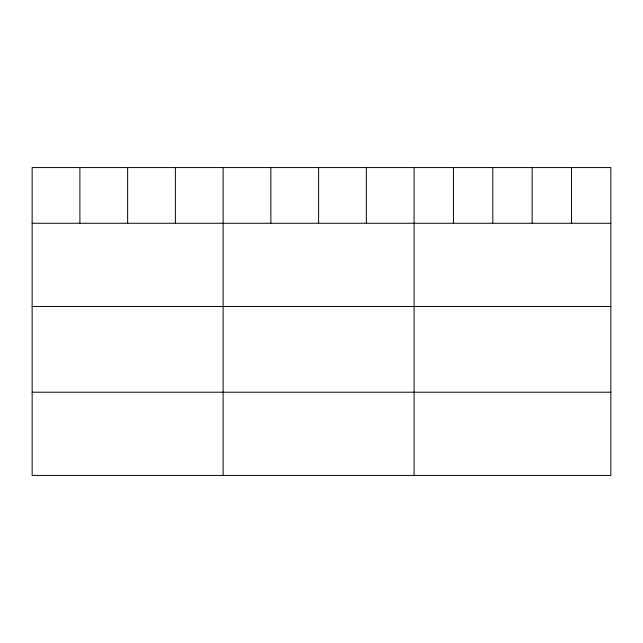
<?xml version="1.0" encoding="UTF-8"?>
<svg xmlns="http://www.w3.org/2000/svg" width="643" height="643" viewBox="0 0 643 643"><rect width="100%" height="100%" fill="white"/><g stroke="black" fill="none" stroke-linecap="round" stroke-linejoin="round"><path stroke-width="0.96" d="M610.85 223.266L610.85 475.426L32.15 475.426L32.15 167.574L610.85 167.574L610.85 223.266L32.15 223.266M32.15 306.478L610.85 306.478M32.15 392.214L610.85 392.214M571.498 167.574L571.498 223.266M532.147 167.574L532.147 223.266M492.795 167.574L492.795 223.266M453.444 167.574L453.444 223.266M414.092 167.574L414.092 475.426M366.349 167.574L366.349 223.266M318.606 167.574L318.606 223.266M270.864 167.574L270.864 223.266M223.121 167.574L223.121 475.426M175.378 167.574L175.378 223.266M127.636 167.574L127.636 223.266M79.893 167.574L79.893 223.266"/></g></svg>
